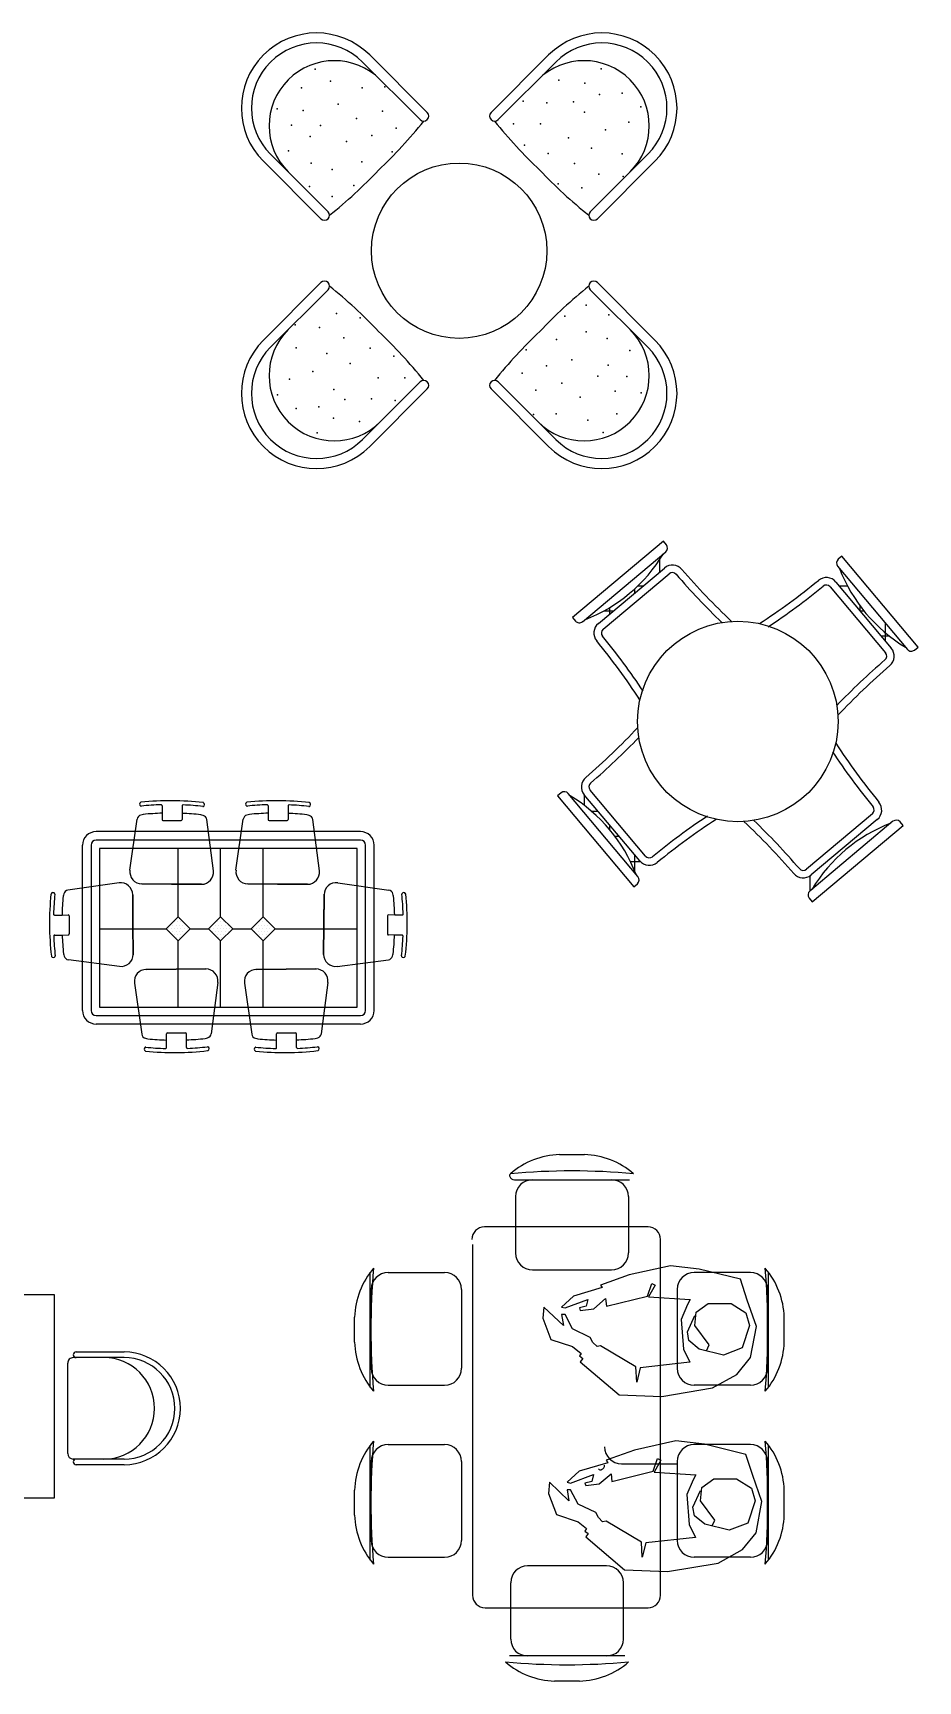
# Model space of a CAD drawing. Extents: x -42728 to 99010, y -18674 to 47645.
# Drawn here: x -18315 to -14783, y 30052 to 36630 of the extents above; entities that cross this region are included whole.
import ezdxf

# ---------------------------------------------------------------- set-up
doc = ezdxf.new("R2010")
doc.units = 0
doc.header["$LTSCALE"] = 100
doc.header["$MEASUREMENT"] = 0
doc.layers.get('0').update_dxf_attribs({"linetype": 'CONTINUOUS'})
for name, color, linetype in [('1-门窗', 3, 'CONTINUOUS'), ('2', 3, 'CONTINUOUS'), ('3', 4, 'CONTINUOUS'), ('FURN', 7, 'CONTINUOUS'), ('家具', 223, 'CONTINUOUS')]:
    doc.layers.add(name, color=color, linetype=linetype)

# ---------------------------------------------------------------- blocks, each defined once
blk = doc.blocks.new('02PMAN10')
at = {"color": 0, "linetype": 'ByBlock'}
for points in [[(4.49, 4.99), (12.31, 5.84), (12.84, 8.09), (12.98, 5.71), (18.54, 2.4), (19.07, 2.53), (19.73, 1.87), (20.13, 1.07), (22.91, -0.25), (24.1, -2.51), (24.63, -2.51), (24.36, -0.78), (27.41, -3.7), (27.59, -1.94), (26.31, 1.4), (22.91, 2.53), (21.58, 3.59), (21.85, 3.99), (21.32, 4.38), (21.72, 4.91), (15.62, 10.08), (8.87, 10.35), (0.93, 9.02), (-2.91, 6.9), (-5.03, 4.25), (-5.96, -0.65), (-4.5, -4.76), (-3.44, -8.07), (3.05, -9.66), (7.55, -10.19), (14.04, -8.73), (18.54, -7.14), (18.27, -6.75), (22.77, -5.42), (24.63, -3.7), (24.1, -3.57), (20.52, -4.89), (20.79, -3.83), (21.85, -3.57), (21.72, -3.17), (19.6, -3.43), (17.74, -5.02), (17.61, -3.83), (11.12, -5.42), (10.46, -7.41), (9.93, -7.14), (10.99, -5.29), (4.43, -4.86), (4.85, -4.08)], [(1.85, 3.17), (1.45, 2.24), (3.71, -0.78), (3.48, -2.88), (1.59, -4.23), (-1.98, -4.23), (-4.3, -2.78), (-4.9, -0.78), (-3.73, 2.74), (-0.8, 3.86), (3.03, 2.91), (4.66, 1.56), (4.88, 0.21), (3.7, -2.38)], [(5.47, 2.95), (4.49, 4.99)]]:
    blk.add_lwpolyline(points, dxfattribs=at)
at = {"color": 0, "linetype": 'ByBlock', "flags": 128}
blk.add_lwpolyline([(4.85, -4.08), (5.84, -1.76), (5.47, 2.95)], dxfattribs=at)
blk = doc.blocks.new('KIT01')
at = {"layer": 'FURN', "color": 2}
for p, q in [((-9.3, 1008), (89.9, 1008)), ((-189.7, 908), (270.3, 908)), ((-184.7, 840.5), (-184.7, 615.5)), ((265.3, 840.5), (265.3, 615.5)), ((343.7, 719.3), (-309.1, 719.3)), ((393.7, -750.4), (393.7, 669.3)), ((-356.3, 649.6), (-356.3, -750.4)), ((-764.9, 79.1), (-764.9, 539.1)), ((-693.1, 537.7), (-468.1, 537.7)), ((-117.2, 548), (197.8, 548)), ((752.7, 537.7), (527.7, 537.7)), ((824.6, 79.1), (824.6, 539.1)), ((-760.6, 155.2), (-760.6, 470.2)), ((-400.6, 470.2), (-400.6, 155.2)), ((460.2, 470.2), (460.2, 155.2)), ((820.2, 155.2), (820.2, 470.2)), ((-827.6, 259.5), (-827.6, 358.7)), ((887.3, 259.5), (887.3, 358.7)), ((-693.1, 87.7), (-468.1, 87.7)), ((752.7, 87.7), (527.7, 87.7)), ((-764.9, -610.9), (-764.9, -152)), ((-693.1, -149.1), (-468.1, -149.1)), ((752.7, -149.1), (527.7, -149.1)), ((824.6, -610.9), (824.6, -152)), ((-760.6, -531.6), (-760.6, -216.6)), ((-400.6, -216.6), (-400.6, -531.6)), ((237.9, -225.8), (462.9, -225.8)), ((460.2, -216.6), (460.2, -531.6)), ((820.2, -531.6), (820.2, -216.6)), ((-827.6, -430.4), (-827.6, -331.3)), ((887.3, -430.4), (887.3, -331.3)), ((-693.1, -599.1), (-468.1, -599.1)), ((178.1, -632.9), (-136.9, -632.9)), ((752.7, -599.1), (527.7, -599.1)), ((-204.4, -925.4), (-204.4, -700.4)), ((245.6, -925.4), (245.6, -700.4)), ((-306.3, -800.4), (343.7, -800.4)), ((250.6, -992.9), (-209.4, -992.9)), ((70.1, -1092.9), (-29, -1092.9))]:
    blk.add_line(p, q, dxfattribs=at)
for centre, radius, start, end in [((0.4, 692.6), 315.6, 91.76514, 130.72654), ((80.1, 692.6), 315.6, 49.27346, 88.23486), ((-198.9, 924.1), 10, 130.72654, 202.66999), ((40.3, -1769.8), 2712.7, 84.8023, 95.1977), ((-189.7, 928), 20, 202.66999, 270), ((-117.2, 840.5), 67.5, 90, 180), ((197.8, 840.5), 67.5, 0, 90), ((-309.1, 669.3), 50, 90, 180), ((343.7, 669.3), 50, 0, 90), ((-117.2, 615.5), 67.5, 180, 270), ((197.8, 615.5), 67.5, 270, 0), ((-512.2, 349), 315.6, 139.27346, 178.23486), ((1950.2, 309.1), 2712.7, 174.8023, 185.1977), ((-693.1, 470.2), 67.5, 90, 180), ((-468.1, 470.2), 67.5, 0, 90), ((527.7, 470.2), 67.5, 90, 180), ((752.7, 470.2), 67.5, 0, 90), ((571.8, 349), 315.6, 1.76514, 40.72654), ((-1890.6, 309.1), 2712.7, 354.8023, 5.1977), ((-512.2, 269.3), 315.6, 181.76514, 220.72654), ((571.8, 269.3), 315.6, 319.27346, 358.23486), ((-693.1, 155.2), 67.5, 180, 270), ((-468.1, 155.2), 67.5, 270, 0), ((527.7, 155.2), 67.5, 180, 270), ((752.7, 155.2), 67.5, 270, 0), ((-512.2, -341), 315.6, 139.27346, 178.23486), ((1950.2, -380.9), 2712.7, 174.8023, 185.1977), ((-693.1, -216.6), 67.5, 90, 180), ((-468.1, -216.6), 67.5, 0, 90), ((237.9, -158.3), 67.5, 180, 270), ((527.7, -216.6), 67.5, 90, 180), ((752.7, -216.6), 67.5, 0, 90), ((-1890.6, -380.9), 2712.7, 354.8023, 5.1977), ((571.8, -341), 315.6, 1.76514, 40.72654), ((154.2, -240.1), 10, 220.72654, 292.66999), ((150.4, -230.8), 20, 292.66999, 0), ((-512.2, -420.7), 315.6, 181.76514, 220.72654), ((571.8, -420.7), 315.6, 319.27346, 358.23486), ((-693.1, -531.6), 67.5, 180, 270), ((-468.1, -531.6), 67.5, 270, 0), ((527.7, -531.6), 67.5, 180, 270), ((752.7, -531.6), 67.5, 270, 0), ((-136.9, -700.4), 67.5, 90, 180), ((178.1, -700.4), 67.5, 0, 90), ((-306.3, -750.4), 50, 180, 270), ((343.7, -750.4), 50, 270, 0), ((-136.9, -925.4), 67.5, 180, 270), ((178.1, -925.4), 67.5, 270, 0), ((20.6, 1684.9), 2712.7, 264.8023, 275.1977), ((-19.3, -777.5), 315.6, 229.27346, 268.23486), ((60.4, -777.5), 315.6, 271.76514, 310.72654)]:
    blk.add_arc(centre, radius, start, end, dxfattribs=at)
at = {"layer": 'FURN', "color": 9, "xscale": 25.4, "yscale": 25.4, "zscale": 25.4, "rotation": 180}
for p in [(624.6, 305.9), (646.9, -393.3)]:
    blk.add_blockref('02PMAN10', p, dxfattribs=at)
blk = doc.blocks.new('CHAIR-1')
at = {"layer": '2'}
for p, q in [((-229.208937, 38.21295), (-229.208937, 250.71295)), ((270.791063, 250.71295), (270.791063, 38.21295)), ((220.791063, 0.71295), (-179.208937, 0.71295))]:
    blk.add_line(p, q, dxfattribs=at)
for centre, radius, start, end in [((20.791063, 250.71295), 250, 0, 180), ((-216.708937, 38.21295), 12.5, 180, 0), ((-179.208937, 25.71295), 25, 180, 270), ((220.791063, 25.71295), 25, 270, 0), ((258.291063, 38.21295), 12.5, 180, 0)]:
    blk.add_arc(centre, radius, start, end, dxfattribs=at)
at = {"layer": '3'}
for p, q in [((-204.208937, 250.71295), (-204.208937, 25.71295)), ((245.791063, 250.71295), (245.791063, 25.71295))]:
    blk.add_line(p, q, dxfattribs=at)
for centre in [(20.791063, 250.71295), (20.791063, 161.029607)]:
    blk.add_arc(centre, 225, 0, 180, dxfattribs=at)
blk = doc.blocks.new('DESK02')
at = {"layer": '2'}
blk.add_lwpolyline([(778.1, 545.7), (778.1, -267.6), (-731.2, -267.6), (-731.2, 545.7)], close=True, dxfattribs=at)
at = {"layer": '2', "xscale": -0.9, "yscale": 0.9, "zscale": 0.9}
for p in [(-306.4, 584.9), (362.4, 584.9)]:
    blk.add_blockref('CHAIR-1', p, dxfattribs=at)
at = {"layer": '2', "yscale": 0.9, "zscale": 0.9}
for p, xscale, rotation in [((-794.9, 110.1), -0.9, 90), ((831.3, 110.1), 0.9, 270), ((-307.4, -305.3), 0.9, 180), ((361.3, -305.3), 0.9, 180)]:
    blk.add_blockref('CHAIR-1', p, dxfattribs=dict(at, xscale=xscale, rotation=rotation))
blk = doc.blocks.new('A$C07546E91')
at = {"layer": '家具'}
for p, q in [((489.2, 1004.9), (489.4, 1004.9)), ((912.2, 1004.9), (912.5, 1004.9)), ((321.1, 727.5), (350, 931.5)), ((449, 954.9), (448.9, 930.7)), ((449.2, 984.9), (449, 954.9)), ((452.8, 926.7), (524.7, 926.3)), ((528.9, 954.4), (528.7, 930.2)), ((529.1, 984.4), (528.9, 954.4)), ((653.9, 725.3), (627.6, 929.7)), ((744.1, 727.5), (773.1, 931.5)), ((872.1, 954.9), (871.9, 930.7)), ((872.3, 984.9), (872.1, 954.9)), ((875.9, 926.7), (947.8, 926.3)), ((952, 954.4), (951.8, 930.2)), ((952.2, 984.4), (952, 954.4)), ((1077, 725.3), (1050.6, 929.7)), ((1241.1, 881.7), (186.2, 881.7)), ((131.8, 168.1), (131.8, 827.3)), ((165.8, 827.3), (165.8, 168.1)), ((1241.1, 847.7), (186.2, 847.7)), ((199.8, 813.7), (199.8, 181.7)), ((1227.5, 813.7), (199.8, 813.7)), ((513, 541.6), (513, 813.7)), ((682.9, 541.6), (682.9, 813.7)), ((852.9, 541.6), (852.9, 813.7)), ((1227.5, 181.7), (1227.5, 813.7)), ((1261.5, 168.1), (1261.5, 827.3)), ((1295.5, 168.1), (1295.5, 827.3)), ((277.4, 676.9), (73.4, 647.9)), ((487, 672.3), (366.4, 673.1)), ((368, 673.1), (487, 672.3)), ((606.3, 671.5), (487.3, 672.3)), ((487.3, 672.3), (607.8, 671.5)), ((910.1, 672.3), (789.5, 673.1)), ((791.1, 673.1), (910.1, 672.3)), ((1029.3, 671.5), (910.3, 672.3)), ((910.3, 672.3), (1030.9, 671.5)), ((1149.9, 676.9), (1353.9, 647.9)), ((332.6, 511), (331.8, 631.5)), ((331.8, 629.9), (332.6, 511)), ((1094.7, 511), (1095.5, 631.5)), ((1095.5, 629.9), (1094.7, 511)), ((20, 548.7), (50, 548.9)), ((50, 548.9), (74.2, 549.1)), ((78.2, 545.1), (78.6, 473.2)), ((464.9, 493.6), (513, 541.6)), ((505.2, 533.8), (505.2, 533.8)), ((513, 541.6), (561.1, 493.6)), ((517.9, 533.8), (517.9, 533.8)), ((634.9, 493.6), (682.9, 541.6)), ((675.1, 533.8), (675.1, 533.8)), ((682.9, 541.6), (731, 493.6)), ((687.9, 533.8), (687.9, 533.8)), ((804.8, 493.6), (852.9, 541.6)), ((845.1, 533.8), (845.1, 533.8)), ((852.9, 541.6), (901, 493.6)), ((857.8, 533.8), (857.8, 533.8)), ((1349.1, 545.1), (1348.6, 473.2)), ((1377.3, 548.9), (1353.1, 549.1)), ((1407.3, 548.7), (1377.3, 548.9)), ((0, 508.8), (0, 508.5)), ((20.6, 468.8), (50.5, 469)), ((50.5, 469), (74.7, 469.2)), ((199.8, 493.6), (464.9, 493.6)), ((332.6, 510.7), (333.4, 390.1)), ((333.4, 391.7), (332.6, 510.7)), ((513, 445.5), (464.9, 493.6)), ((473.3, 495.6), (473.3, 495.6)), ((479.7, 508.3), (479.7, 508.3)), ((479.7, 482.8), (479.7, 482.8)), ((486, 495.6), (486, 495.6)), ((492.4, 508.3), (492.4, 508.3)), ((492.4, 482.8), (492.4, 482.8)), ((498.8, 521.1), (498.8, 521.1)), ((498.8, 495.6), (498.8, 495.6)), ((498.8, 470.1), (498.8, 470.1)), ((505.2, 508.3), (505.2, 508.3)), ((505.2, 482.8), (505.2, 482.8)), ((511.5, 521.1), (511.5, 521.1)), ((511.5, 495.6), (511.5, 495.6)), ((511.5, 470.1), (511.5, 470.1)), ((561.1, 493.6), (513, 445.5)), ((517.9, 508.3), (517.9, 508.3)), ((517.9, 482.8), (517.9, 482.8)), ((524.3, 521.1), (524.3, 521.1)), ((524.3, 495.6), (524.3, 495.6)), ((524.3, 470.1), (524.3, 470.1)), ((530.7, 508.3), (530.7, 508.3)), ((530.7, 482.8), (530.7, 482.8)), ((537, 495.6), (537, 495.6)), ((537, 470.1), (537, 470.1)), ((543.4, 508.3), (543.4, 508.3)), ((549.8, 495.6), (549.8, 495.6)), ((561.1, 493.6), (636.6, 493.6)), ((561.1, 493.6), (634.9, 493.6)), ((682.9, 445.5), (634.9, 493.6)), ((643.3, 495.6), (643.3, 495.6)), ((649.6, 508.3), (649.6, 508.3)), ((649.6, 482.8), (649.6, 482.8)), ((656, 495.6), (656, 495.6)), ((662.4, 508.3), (662.4, 508.3)), ((662.4, 482.8), (662.4, 482.8)), ((668.8, 521.1), (668.8, 521.1)), ((668.8, 495.6), (668.8, 495.6)), ((668.8, 470.1), (668.8, 470.1)), ((675.1, 508.3), (675.1, 508.3)), ((675.1, 482.8), (675.1, 482.8)), ((681.5, 521.1), (681.5, 521.1)), ((681.5, 495.6), (681.5, 495.6)), ((681.5, 470.1), (681.5, 470.1)), ((731, 493.6), (682.9, 445.5)), ((687.9, 508.3), (687.9, 508.3)), ((687.9, 482.8), (687.9, 482.8)), ((694.2, 521.1), (694.2, 521.1)), ((694.2, 495.6), (694.2, 495.6)), ((694.2, 470.1), (694.2, 470.1)), ((700.6, 508.3), (700.6, 508.3)), ((700.6, 482.8), (700.6, 482.8)), ((707, 495.6), (707, 495.6)), ((707, 470.1), (707, 470.1)), ((713.4, 508.3), (713.4, 508.3)), ((713.4, 482.8), (713.4, 482.8)), ((719.7, 495.6), (719.7, 495.6)), ((731, 493.6), (804.8, 493.6)), ((852.9, 445.5), (804.8, 493.6)), ((813.2, 495.6), (813.2, 495.6)), ((819.6, 508.3), (819.6, 508.3)), ((819.6, 482.8), (819.6, 482.8)), ((826, 495.6), (826, 495.6)), ((832.3, 508.3), (832.3, 508.3)), ((832.3, 482.8), (832.3, 482.8)), ((838.7, 521.1), (838.7, 521.1)), ((838.7, 495.6), (838.7, 495.6)), ((838.7, 470.1), (838.7, 470.1)), ((845.1, 508.3), (845.1, 508.3)), ((845.1, 482.8), (845.1, 482.8)), ((851.5, 521.1), (851.5, 521.1)), ((851.5, 495.6), (851.5, 495.6)), ((851.5, 470.1), (851.5, 470.1)), ((901, 493.6), (852.9, 445.5)), ((857.8, 508.3), (857.8, 508.3)), ((857.8, 482.8), (857.8, 482.8)), ((864.2, 521.1), (864.2, 521.1)), ((864.2, 495.6), (864.2, 495.6)), ((864.2, 470.1), (864.2, 470.1)), ((870.6, 508.3), (870.6, 508.3)), ((870.6, 482.8), (870.6, 482.8)), ((876.9, 495.6), (876.9, 495.6)), ((876.9, 470.1), (876.9, 470.1)), ((901, 493.6), (1227.5, 493.6)), ((1094.7, 510.7), (1093.9, 390.1)), ((1093.9, 391.7), (1094.7, 510.7)), ((1376.8, 469), (1352.5, 469.2)), ((1406.7, 468.8), (1376.8, 469)), ((1427.3, 508.8), (1427.3, 508.5)), ((505.2, 457.3), (505.2, 457.3)), ((513, 181.7), (513, 445.5)), ((517.9, 457.3), (517.9, 457.3)), ((675.1, 457.3), (675.1, 457.3)), ((682.9, 181.7), (682.9, 445.5)), ((687.9, 457.3), (687.9, 457.3)), ((845.1, 457.3), (845.1, 457.3)), ((852.9, 181.7), (852.9, 445.5)), ((857.8, 457.3), (857.8, 457.3)), ((279.6, 344), (75.2, 370.4)), ((504.8, 332.6), (384.3, 331.8)), ((385.8, 331.8), (504.8, 332.6)), ((505.1, 332.6), (625.7, 333.4)), ((624.1, 333.4), (505.1, 332.6)), ((944, 332.6), (823.5, 331.8)), ((825.1, 331.8), (944, 332.6)), ((944.3, 332.6), (1064.9, 333.4)), ((1063.3, 333.4), (944.3, 332.6)), ((1147.7, 344), (1352.1, 370.4)), ((338.9, 277.4), (367.9, 73.4)), ((671.7, 279.6), (645.4, 75.2)), ((778.1, 277.4), (807.1, 73.4)), ((1110.9, 279.6), (1084.6, 75.2)), ((186.2, 147.7), (1241.1, 147.7)), ((199.8, 181.7), (1227.5, 181.7)), ((1241.1, 113.7), (186.2, 113.7)), ((466.9, 50), (466.7, 74.2)), ((470.7, 78.2), (542.6, 78.6)), ((546.7, 50.5), (546.6, 74.7)), ((906.1, 50), (905.9, 74.2)), ((909.9, 78.2), (981.8, 78.6)), ((986, 50.5), (985.8, 74.7)), ((467.1, 20), (466.9, 50)), ((507, 0), (507.3, 0)), ((546.9, 20.6), (546.7, 50.5)), ((906.3, 20), (906.1, 50)), ((946.2, 0), (946.5, 0)), ((986.1, 20.6), (986, 50.5))]:
    blk.add_line(p, q, dxfattribs=at)
for centre, radius, start, end in [((367.7, 991.3), 8.16, 116.69834, 245.30397), ((365.8, 995.1), 3.98, 95.99679, 116.69834), ((478.9, -81.3), 1086.3, 89.45764, 95.99679), ((478.8, -96.9), 1086.3, 91.77502, 95.94058), ((445.2, 984.9), 3.98, 359.62784, 91.77502), ((485.6, -81.3), 1086.3, 83.25889, 89.79804), ((533.1, 984.3), 3.98, 87.48066, 179.62784), ((485.5, -96.9), 1086.3, 83.3151, 87.48066), ((612.6, 993.5), 3.98, 62.55734, 83.25889), ((610.7, 989.7), 8.16, 293.95171, 62.55734), ((790.8, 991.3), 8.16, 116.69834, 245.30397), ((788.9, 995.1), 3.98, 95.99679, 116.69834), ((901.9, -81.3), 1086.3, 89.45764, 95.99679), ((901.8, -96.9), 1086.3, 91.77502, 95.94058), ((868.3, 984.9), 3.98, 359.62784, 91.77502), ((908.7, -81.3), 1086.3, 83.25889, 89.79804), ((956.1, 984.3), 3.98, 87.48066, 179.62784), ((908.6, -96.9), 1086.3, 83.3151, 87.48066), ((1035.7, 993.5), 3.98, 62.55734, 83.25889), ((1033.8, 989.7), 8.16, 293.95171, 62.55734), ((369.7, 928.7), 19.9, 104.65508, 171.91595), ((365.9, 987.5), 3.98, 245.30397, 275.94058), ((485.9, 484.3), 479.2, 103.46236, 104.65508), ((478.5, -130.9), 1086.3, 91.55726, 95.50331), ((452.8, 930.7), 3.98, 179.62784, 269.62784), ((524.8, 930.2), 3.98, 269.62784, 359.62784), ((485.3, -131), 1086.3, 83.75237, 87.69842), ((485.9, 484.3), 479.2, 74.6006, 75.79332), ((612.4, 985.9), 3.98, 263.3151, 293.95171), ((607.9, 927.1), 19.9, 7.33973, 74.6006), ((792.8, 928.7), 19.9, 104.65508, 171.91595), ((789, 987.5), 3.98, 245.30397, 275.94058), ((909, 484.3), 479.2, 103.46236, 104.65508), ((901.6, -130.9), 1086.3, 91.55726, 95.50331), ((875.9, 930.7), 3.98, 179.62784, 269.62784), ((947.8, 930.2), 3.98, 269.62784, 359.62784), ((908.3, -131), 1086.3, 83.75237, 87.69842), ((909, 484.3), 479.2, 74.6006, 75.79332), ((1035.5, 985.9), 3.98, 263.3151, 293.95171), ((1030.9, 927.1), 19.9, 7.33973, 74.6006), ((186.2, 827.3), 54.4, 90, 180), ((1241.1, 827.3), 54.4, 0, 90), ((186.2, 827.3), 20.4, 90, 180), ((1241.1, 827.3), 20.4, 0, 90), ((368.3, 720.8), 47.7, 171.91595, 269.62784), ((606.6, 719.3), 47.7, 269.62784, 7.33973), ((791.4, 720.8), 47.7, 171.91595, 269.62784), ((1029.6, 719.3), 47.7, 269.62784, 7.33973), ((284.1, 629.6), 47.7, 0.37216, 98.08405), ((1143.2, 629.6), 47.7, 81.91595, 179.62784), ((1086.2, 519.1), 1086.3, 174.00321, 180.54236), ((9.9, 632.1), 3.98, 153.30166, 174.00321), ((13.6, 630.3), 8.16, 24.69603, 153.30166), ((1101.8, 519.2), 1086.3, 174.05942, 178.22498), ((17.4, 632), 3.98, 354.05942, 24.69603), ((1135.8, 519.4), 1086.3, 174.49669, 178.44274), ((520.6, 512), 479.2, 165.34492, 166.53764), ((76.2, 628.2), 19.9, 98.08405, 165.34492), ((1351.1, 628.2), 19.9, 14.65508, 81.91595), ((906.7, 512), 479.2, 13.46236, 14.65508), ((291.5, 519.4), 1086.3, 1.55726, 5.50331), ((1409.9, 632), 3.98, 155.30397, 185.94058), ((325.5, 519.2), 1086.3, 1.77502, 5.94058), ((1413.7, 630.3), 8.16, 26.69834, 155.30397), ((1417.4, 632.1), 3.98, 5.99679, 26.69834), ((341.1, 519.1), 1086.3, 359.45764, 5.99679), ((20, 552.7), 3.98, 178.22498, 270.37216), ((74.2, 545.1), 3.98, 0.37216, 90.37216), ((1353.1, 545.1), 3.98, 89.62784, 179.62784), ((1407.3, 552.7), 3.98, 269.62784, 1.77502), ((1086.3, 512.3), 1086.3, 180.20196, 186.74111), ((20.6, 464.9), 3.98, 90.37216, 182.51934), ((1101.8, 512.4), 1086.3, 182.51934, 186.6849), ((1135.9, 512.7), 1086.3, 182.30158, 186.24763), ((74.7, 473.2), 3.98, 270.37216, 0.37216), ((1352.6, 473.2), 3.98, 179.62784, 269.62784), ((291.4, 512.7), 1086.3, 353.75237, 357.69842), ((325.5, 512.4), 1086.3, 353.3151, 357.48066), ((1406.7, 464.9), 3.98, 357.48066, 89.62784), ((341, 512.3), 1086.3, 353.25889, 359.79804), ((11.5, 385.3), 3.98, 186.74111, 207.44266), ((15.2, 387.2), 8.16, 207.44266, 336.04829), ((19, 385.5), 3.98, 336.04829, 6.6849), ((520.6, 512.1), 479.2, 194.20668, 195.3994), ((77.8, 390.1), 19.9, 195.3994, 262.66027), ((285.7, 391.4), 47.7, 262.66027, 0.37216), ((386.2, 284.1), 47.7, 90.37216, 188.08405), ((624.4, 285.7), 47.7, 352.66027, 90.37216), ((825.4, 284.1), 47.7, 90.37216, 188.08405), ((1063.6, 285.7), 47.7, 352.66027, 90.37216), ((1141.6, 391.4), 47.7, 179.62784, 277.33973), ((1349.5, 390.1), 19.9, 277.33973, 344.6006), ((906.7, 512.1), 479.2, 344.6006, 345.79332), ((1408.3, 385.5), 3.98, 173.3151, 203.95171), ((1412.1, 387.2), 8.16, 203.95171, 332.55734), ((1415.8, 385.3), 3.98, 332.55734, 353.25889), ((186.2, 168.1), 54.4, 180, 270), ((186.2, 168.1), 20.4, 180, 270), ((1241.1, 168.1), 20.4, 270, 0), ((1241.1, 168.1), 54.4, 270, 0), ((387.6, 76.2), 19.9, 188.08405, 255.34492), ((470.7, 74.2), 3.98, 90.37216, 180.37216), ((542.6, 74.7), 3.98, 0.37216, 90.37216), ((625.7, 77.8), 19.9, 285.3994, 352.66027), ((826.8, 76.2), 19.9, 188.08405, 255.34492), ((909.9, 74.2), 3.98, 90.37216, 180.37216), ((981.8, 74.7), 3.98, 0.37216, 90.37216), ((1064.9, 77.8), 19.9, 285.3994, 352.66027), ((385.5, 13.6), 8.16, 114.69603, 243.30166), ((383.6, 9.9), 3.98, 243.30166, 264.00321), ((383.8, 17.4), 3.98, 84.05942, 114.69603), ((503.8, 520.6), 479.2, 255.34492, 256.53764), ((496.7, 1086.2), 1086.3, 264.00321, 270.54236), ((496.6, 1101.8), 1086.3, 264.05942, 268.22498), ((496.4, 1135.8), 1086.3, 264.49669, 268.44274), ((463.1, 20), 3.98, 268.22498, 0.37216), ((503.4, 1086.3), 1086.3, 270.20196, 276.74111), ((503.1, 1135.9), 1086.3, 272.30158, 276.24763), ((550.9, 20.6), 3.98, 180.37216, 272.51934), ((503.3, 1101.8), 1086.3, 272.51934, 276.6849), ((503.7, 520.6), 479.2, 284.20668, 285.3994), ((630.3, 19), 3.98, 66.04829, 96.6849), ((630.5, 11.5), 3.98, 276.74111, 297.44266), ((628.6, 15.2), 8.16, 297.44266, 66.04829), ((824.7, 13.6), 8.16, 114.69603, 243.30166), ((822.9, 9.9), 3.98, 243.30166, 264.00321), ((823, 17.4), 3.98, 84.05942, 114.69603), ((943, 520.6), 479.2, 255.34492, 256.53764), ((935.9, 1086.2), 1086.3, 264.00321, 270.54236), ((935.8, 1101.8), 1086.3, 264.05942, 268.22498), ((935.6, 1135.8), 1086.3, 264.49669, 268.44274), ((902.3, 20), 3.98, 268.22498, 0.37216), ((942.7, 1086.3), 1086.3, 270.20196, 276.74111), ((942.3, 1135.9), 1086.3, 272.30158, 276.24763), ((990.1, 20.6), 3.98, 180.37216, 272.51934), ((942.6, 1101.8), 1086.3, 272.51934, 276.6849), ((942.9, 520.6), 479.2, 284.20668, 285.3994), ((1069.5, 19), 3.98, 66.04829, 96.6849), ((1069.7, 11.5), 3.98, 276.74111, 297.44266), ((1067.8, 15.2), 8.16, 297.44266, 66.04829)]:
    blk.add_arc(centre, radius, start, end, dxfattribs=at)
blk = doc.blocks.new('A$C694C1EEE')
for p, q in [((422.1, 1438.4), (59.7, 1134.3)), ((99.9, 1117.5), (431.6, 1395.9)), ((434.1, 1424.1), (422.1, 1438.4)), ((162.7, 1110.7), (426.1, 1331.7)), ((406.6, 1374.9), (406.6, 1315.4)), ((1117.5, 1338.5), (1395.9, 1006.8)), ((1134.3, 1378.7), (1120, 1366.7)), ((1438.4, 1016.3), (1134.3, 1378.7)), ((182, 1087.7), (445.4, 1308.8)), ((321.4, 1261), (341.9, 1261)), ((1087.7, 1256.4), (1308.8, 993)), ((1110.7, 1275.7), (1331.7, 1012.3)), ((1123, 1261), (1156.3, 1261)), ((306.6, 1247.1), (306.6, 1231.5)), ((59.7, 1134.3), (71.7, 1120)), ((186.2, 1161), (222.7, 1161)), ((206.6, 1172.8), (206.6, 1147.5)), ((1206.6, 1181.1), (1206.6, 1161.3)), ((1206.9, 1161), (1222.1, 1161)), ((1290.8, 1061), (1322.9, 1061)), ((1306.6, 1113.2), (1306.6, 1042.2)), ((1424.1, 1004.3), (1438.4, 1016.3)), ((14.3, 434.1), (0, 422.1)), ((0, 422.1), (304.1, 59.7)), ((320.9, 99.9), (42.5, 431.6)), ((106.6, 426.2), (106.6, 384.2)), ((327.7, 162.7), (106.7, 426.1)), ((350.7, 182), (129.6, 445.4)), ((135.3, 361), (161.3, 361)), ((1256.4, 350.7), (993, 129.6)), ((206.6, 307), (206.6, 289.1)), ((1338.5, 320.9), (1006.8, 42.5)), ((1275.7, 327.7), (1012.3, 106.7)), ((1016.3, 0), (1378.7, 304.1)), ((1378.7, 304.1), (1366.7, 318.4)), ((229, 261), (245.2, 261)), ((290.5, 161), (329.2, 161)), ((306.6, 187.8), (306.6, 116.8)), ((304.1, 59.7), (318.4, 71.7)), ((1006.6, 102.6), (1006.6, 42.4)), ((1004.3, 14.3), (1016.3, 0))]:
    blk.add_line(p, q)
blk.add_circle((719.2, 719.2), 400)
for centre, radius, start, end in [((-119.3, 1715.6), 633.1, 291.10303, 328.89697), ((418.8, 1411.2), 20, 310, 40), ((458.3, 1293.4), 50, 40.6414, 130), ((2532.8, 3074.1), 2683.9, 220.6414, 226.77379), ((1132.9, 1351.4), 20, 130, 220), ((1715.6, 1557.7), 633.1, 201.10303, 238.89697), ((458.3, 1293.4), 20, 40.6414, 130), ((2532.8, 3074.1), 2713.9, 220.6414, 226.23617), ((-661.4, 3357.4), 2683.9, 303.12905, 309.3586), ((-661.4, 3357.4), 2713.9, 303.58345, 309.3586), ((1072.4, 1243.5), 50, 40, 129.3586), ((1072.4, 1243.5), 20, 40, 129.3586), ((87, 1132.9), 20, 220, 310), ((194.9, 1072.4), 50, 130, 219.3586), ((194.9, 1072.4), 20, 130, 219.3586), ((-1919, -661.4), 2713.9, 33.58345, 39.3586), ((-1919, -661.4), 2683.9, 33.12905, 39.3586), ((1293.4, 980.1), 20, 310.6414, 40), ((1293.4, 980.1), 50, 310.6414, 40), ((1411.2, 1019.6), 20, 220, 310), ((3074.1, -1094.4), 2713.9, 130.6414, 136.23617), ((3074.1, -1094.4), 2683.9, 130.6414, 136.77379), ((-1635.7, 2532.8), 2683.9, 310.6414, 316.77379), ((-1635.7, 2532.8), 2713.9, 310.6414, 316.23617), ((3357.4, 2099.8), 2713.9, 213.58345, 219.3586), ((3357.4, 2099.8), 2683.9, 213.12905, 219.3586), ((145, 458.3), 50, 130.6414, 220), ((145, 458.3), 20, 130.6414, 220), ((27.2, 418.8), 20, 40, 130), ((-277.2, -119.3), 633.1, 21.10303, 58.89697), ((1243.5, 366), 50, 310, 39.3586), ((2099.8, -1919), 2713.9, 123.58345, 129.3586), ((1243.5, 366), 20, 310, 39.3586), ((2099.8, -1919), 2683.9, 123.12905, 129.3586), ((-1094.4, -1635.7), 2683.9, 40.6414, 46.77379), ((-1094.4, -1635.7), 2713.9, 40.6414, 46.23617), ((1557.7, -277.2), 633.1, 111.10303, 148.89697), ((1351.4, 305.5), 20, 40, 130), ((366, 194.9), 50, 220, 309.3586), ((366, 194.9), 20, 220, 309.3586), ((980.1, 145), 20, 220.6414, 310), ((305.5, 87), 20, 310, 40), ((980.1, 145), 50, 220.6414, 310), ((1019.6, 27.2), 20, 130, 220)]:
    blk.add_arc(centre, radius, start, end)

msp = doc.modelspace()

# ---------------------------------------------------------------- linework, layer by layer
at = {"layer": '1-门窗'}
for p, q in [((-16999.17118, 36513.67487), (-16769.36147, 36283.86517)), ((-16970.88691, 36541.95914), (-16741.0772, 36312.14944)), ((-16256.70905, 36541.95914), (-16486.51875, 36312.14944)), ((-16228.42478, 36513.67487), (-16458.23448, 36283.86517)), ((-17395.15097, 36117.69508), (-17165.34127, 35887.88537)), ((-17366.8667, 36145.97935), (-17137.057, 35916.16964)), ((-15860.72925, 36145.97935), (-16090.53896, 35916.16964)), ((-15832.44498, 36117.69508), (-16062.25468, 35887.88537)), ((-17395.15097, 35403.51722), (-17165.34127, 35633.32692)), ((-17366.8667, 35375.23295), (-17137.057, 35605.04265)), ((-15860.72925, 35375.23295), (-16090.53896, 35605.04265)), ((-15832.44498, 35403.51722), (-16062.25468, 35633.32692)), ((-16999.17118, 35007.53742), (-16769.36147, 35237.34713)), ((-16970.88691, 34979.25315), (-16741.0772, 35209.06285)), ((-16256.70905, 34979.25315), (-16486.51875, 35209.06285)), ((-16228.42478, 35007.53742), (-16458.23448, 35237.34713))]:
    msp.add_line(p, q, dxfattribs=at)
msp.add_circle((-16613.79798, 35760.60615), 350, dxfattribs=at)
for centre, radius, start, end in [((-17183.01894, 36329.82711), 300, 45, 225), ((-17183.01894, 36329.82711), 260, 45, 225), ((-16044.57701, 36329.82711), 300, 315, 135), ((-16044.57701, 36329.82711), 260, 315, 135), ((-17112.30826, 36259.11643), 260, 45, 225), ((-16115.28769, 36259.11643), 260, 315, 135), ((-16755.21934, 36298.00731), 20, 225, 45), ((-16472.37662, 36298.00731), 20, 135, 315), ((-18257.12516, 37479.83681), 1923.43643, 313.401002084, 321.329983214), ((-14970.4708, 37479.83681), 1923.43643, 218.670016786, 226.598997916), ((-18333.02864, 37403.93333), 1923.43643, 308.670016786, 316.598997916), ((-14894.56731, 37403.93333), 1923.43643, 223.401002084, 231.329983214), ((-17151.19914, 35902.02751), 20, 225, 45), ((-16076.39682, 35902.02751), 20, 135, 315), ((-17151.19914, 35619.18479), 20, 315, 135), ((-18333.02864, 34117.27897), 1923.43643, 43.401002084, 51.329983214), ((-14894.56731, 34117.27897), 1923.43643, 128.670016786, 136.598997916), ((-16076.39682, 35619.18479), 20, 45, 225), ((-17183.01894, 35191.38519), 300, 135, 315), ((-17112.30826, 35262.09586), 260, 135, 315), ((-18257.12516, 34041.37548), 1923.43643, 38.670016786, 46.598997916), ((-14970.4708, 34041.37548), 1923.43643, 133.401002084, 141.329983214), ((-16115.28769, 35262.09586), 260, 225, 45), ((-16044.57701, 35191.38519), 300, 225, 45), ((-17183.01894, 35191.38519), 260, 135, 315), ((-16044.57701, 35191.38519), 260, 225, 45), ((-16755.21934, 35223.20499), 20, 315, 135), ((-16472.37662, 35223.20499), 20, 45, 225)]:
    msp.add_arc(centre, radius, start, end, dxfattribs=at)
for p in [(-17188.30087, 36485.77875), (-16215.53224, 36442.04094), (-16047.26523, 36487.27904), (-17243.34818, 36411.3219), (-17126.83193, 36437.26021), (-17000.62832, 36411.42228), (-16910.01162, 36414.69601), (-16111.96643, 36429.05308), (-16053.69496, 36383.72129), (-15963.08222, 36390.15635), (-17340.47087, 36327.1389), (-17236.91312, 36320.70917), (-17096.12556, 36345.0394), (-16919.76053, 36317.60408), (-16357.89308, 36357.95697), (-16264.03873, 36351.44564), (-16157.24336, 36354.63775), (-16113.53706, 36314.16637), (-15888.62538, 36335.10904), (-17282.24491, 36262.43769), (-17167.3582, 36260.86707), (-17023.33306, 36288.43488), (-16864.77215, 36249.66529), (-16396.69078, 36267.35764), (-16289.89404, 36267.31346), (-16029.36473, 36242.93374), (-15937.14392, 36273.6401), (-17207.82958, 36217.16076), (-17063.82452, 36196.18461), (-16961.87215, 36220.49873), (-16352.96573, 36181.57854), (-16178.21952, 36210.63269), (-17295.23277, 36158.87189), (-17002.36892, 36115.30344), (-16880.99229, 36155.80694), (-16259.10069, 36149.17709), (-16085.96924, 36170.14123), (-15962.98184, 36147.43649), (-17204.63747, 36110.36539), (-17120.50529, 36084.51009), (-16153.9054, 36108.68032), (-16056.80004, 36066.5687), (-15959.70811, 36056.81979), (-17211.1488, 36016.51105), (-17034.77037, 36021.4384), (-16218.59719, 36027.80046), (-16124.73883, 36011.58032), (-17120.54947, 35977.71335), (-16107.04648, 35543.49895), (-17267.88784, 35464.39251), (-17170.79591, 35454.6436), (-17102.85712, 35509.63198), (-17008.99877, 35493.41183), (-16192.82558, 35499.7739), (-16016.44716, 35504.70125), (-17073.69055, 35412.53198), (-16225.22703, 35405.90886), (-16107.09066, 35436.70221), (-16022.95849, 35410.8469), (-17264.61411, 35373.7758), (-17141.62671, 35351.07107), (-16968.49527, 35372.0352), (-16874.63023, 35339.63375), (-16346.60366, 35365.40536), (-16163.77144, 35325.02769), (-15932.36319, 35362.34041), (-17198.23123, 35278.27856), (-17049.37644, 35310.57961), (-16362.82381, 35271.547), (-16265.72381, 35300.71357), (-16060.23775, 35260.34523), (-16019.76637, 35304.05153), (-15945.35105, 35258.7746), (-17290.45204, 35247.5722), (-17114.0589, 35207.04593), (-16937.70192, 35253.89883), (-16830.90518, 35253.85465), (-16307.83543, 35203.60821), (-16204.2629, 35232.77741), (-15990.68283, 35200.50313), (-15887.12508, 35194.0734), (-17338.97058, 35186.10326), (-17264.51373, 35131.05595), (-17173.901, 35137.491), (-17070.35259, 35166.57454), (-16963.55722, 35169.76666), (-16869.70288, 35163.25533), (-16131.47039, 35176.1729), (-17115.62952, 35092.15922), (-17012.06372, 35079.17136), (-16317.58434, 35106.51628), (-16226.96763, 35109.79001), (-16100.76403, 35083.95209), (-15984.24778, 35109.89039), (-17180.33073, 35033.93325), (-16039.29508, 35035.43355)]:
    msp.add_point(p, dxfattribs=at)

# ---------------------------------------------------------------- block references
for name, p in [('A$C694C1EEE', (-16221.17844, 33162.7153)), ('A$C07546E91', (-18248.47865, 32560.61688)), ('KIT01', (-16203.83598, 31145.1037)), ('DESK02', (-19008.02912, 31049.15426))]:
    msp.add_blockref(name, p)

doc.saveas('drawing.dxf')
